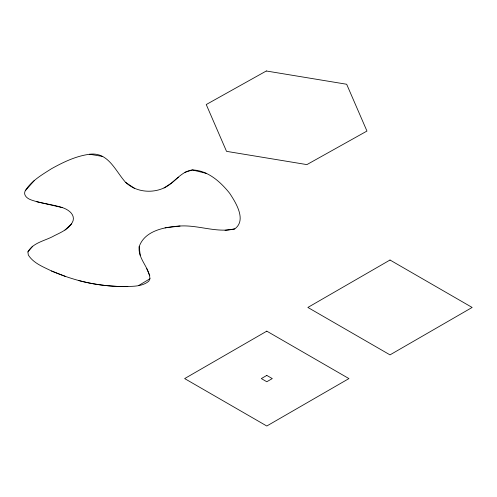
<?xml version="1.0" encoding="UTF-8"?>
<svg xmlns="http://www.w3.org/2000/svg" width="497" height="497" viewBox="0 0 497 497"><rect width="100%" height="100%" fill="white"/><g stroke="black" fill="none" stroke-linecap="round" stroke-linejoin="round"><path stroke-width="0.75" d="M139.191 246.642C137.7 258.701 149.23 267.262 149.957 278.755L148.783 281.221C141.403 287.322 130.879 286.191 121.895 286.558C111.632 286.334 101.382 285.346 91.293 283.433C77.613 280.774 64.281 276.469 51.483 270.964C43.164 266.833 33.454 263.23 28.317 255.004L27.913 251.911C33.088 242.35 45.774 240.734 54.446 235.634C61.504 232.155 69.928 228.626 73.071 220.811C74.972 214.027 67.965 209.423 62.417 207.616C52.16 204.298 41.251 203.528 31.087 199.9A13.754 7.94 0 0 1 25.279 190.736C31.367 180.827 41.866 174.863 51.421 168.763C63.361 162.128 75.979 156.021 89.671 154.244C108.352 151.815 115.397 171.024 125.598 182.343C135.656 191.954 151.622 193.693 164.047 187.934C174.379 183.287 180.597 171.347 192.457 169.955C207.889 170.415 220.513 181.846 229.676 193.296C235.752 202.546 246.872 220.096 234.752 228.918C216.686 233.18 198.346 224.824 180.032 226.017C165.035 226.93 144.739 230.434 139.191 246.642L140.229 255.371M27.913 251.911L32.709 246.208M25.285 190.736L34.492 180.355M64.983 230.043L71.537 223.93M178.38 177.168L171.726 182.921L164.047 187.934M138.501 285.607L149.957 278.755M184.971 172.304L192.457 169.955L206.367 173.385M225.048 230.347L234.752 228.918M165.079 227.856L180.032 226.017M127.835 286.539C111.235 286.738 94.635 284.75 78.588 280.494M89.671 154.244L102.761 156.462M36.66 201.695L62.417 207.616M51.483 270.964L65.262 276.357M125.598 182.343L134.42 188.295M146.603 268.337L149.783 275.736M266.796 331.157L184.654 378.584L266.796 426.01L348.937 378.584L266.796 331.157M390.008 260.024L307.867 307.444L390.008 354.87L472.15 307.444L390.008 260.024M266.796 375.421L261.323 378.584L266.796 381.746L272.275 378.584L266.796 375.421M266.311 70.99L206.243 104.544L226.533 151.349L306.891 164.606L366.954 131.059L346.67 84.254L266.311 70.99"/></g></svg>
